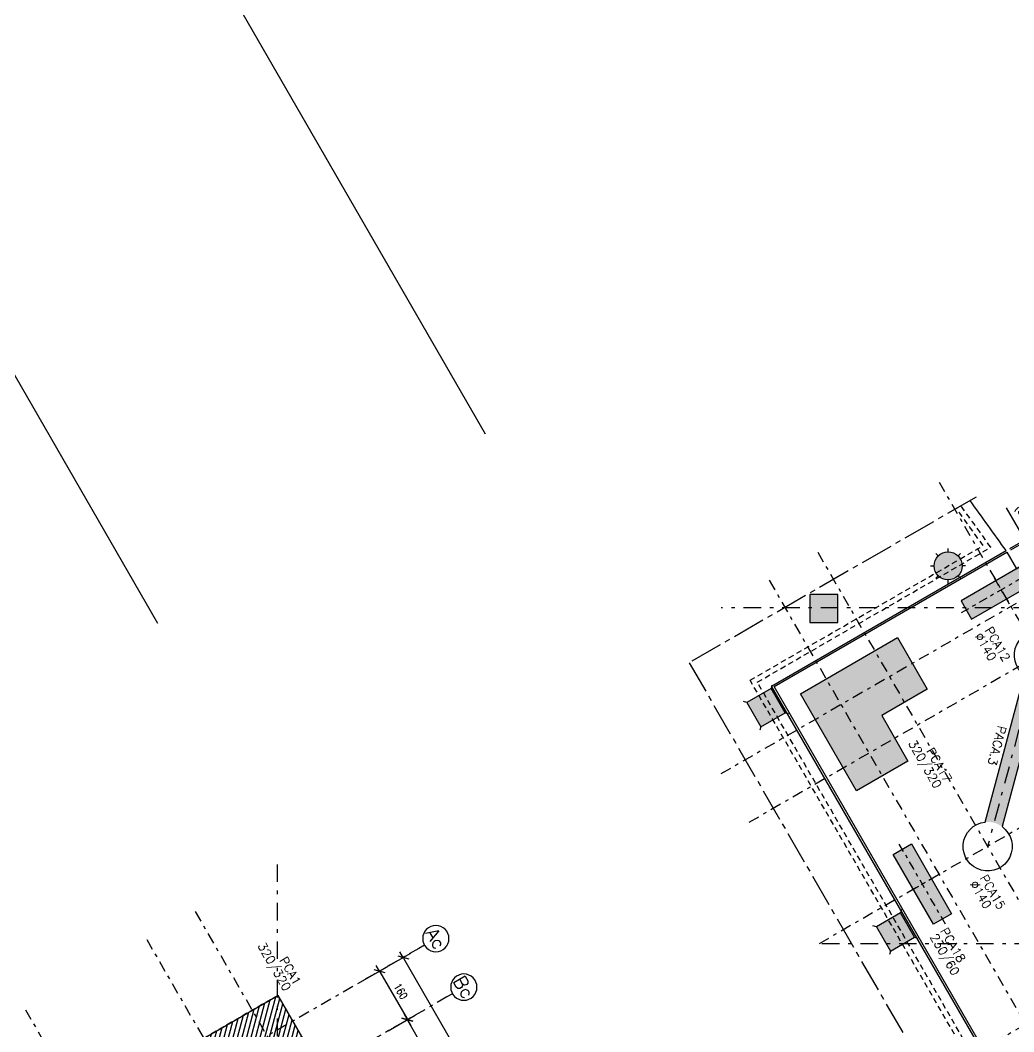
# Model space of a CAD drawing. Header units: metres. Extents: x 661733 to 661987, y 8168511 to 8168781.
# Drawn here: x 661846.25 to 661874.62, y 8168706.2 to 8168735.08 of the extents above; entities that cross this region are included whole.
import ezdxf
from ezdxf.enums import TextEntityAlignment as Align

# ---------------------------------------------------------------- set-up
doc = ezdxf.new("R2010")
doc.units = ezdxf.units.M
doc.header["$MEASUREMENT"] = 0
for name, pattern in [('SPX-CAMPANARIO$0$CENTER2', [1.125, 0.75, -0.125, 0.125, -0.125]), ('SPX-CAMPANARIO$0$DASHDOT2', [0.5, 0.25, -0.125, 0, -0.125]), ('SPX-CAMPANARIO$0$HIDDEN2', [0.1875, 0.125, -0.0625])]:
    doc.linetypes.add(name, pattern=pattern)
doc.layers.get('0').update_dxf_attribs({"linetype": 'CONTINUOUS'})
doc.layers.get('Defpoints').update_dxf_attribs({"linetype": 'CONTINUOUS'})
for name, color, linetype in [('SPX-CAMPANARIO$0$SP 00 Me1', 9, 'SPX-CAMPANARIO$0$DASHDOT2'), ('SPX-CAMPANARIO$0$SP0Me1', 9, 'SPX-CAMPANARIO$0$DASHDOT2'), ('SPX-CAMPANARIO$0$SP1CRT1', 3, 'CONTINUOUS'), ('SPX-CAMPANARIO$0$SP1INV1', 5, 'SPX-CAMPANARIO$0$HIDDEN2'), ('SPX-CAMPANARIO$0$SP1VST1', 2, 'CONTINUOUS'), ('SPX-CAMPANARIO$0$SP1VST2', 1, 'CONTINUOUS'), ('SPX-CAMPANARIO$0$SP2INV1', 5, 'SPX-CAMPANARIO$0$HIDDEN2'), ('SPX-CAMPANARIO$0$SP3HT2', 254, 'CONTINUOUS'), ('SPX-CAMPANARIO$0$SP3HT3', 9, 'CONTINUOUS'), ('SPX-CAMPANARIO$0$SP4DIM1', 5, 'CONTINUOUS'), ('SPX-CAMPANARIO$0$SP4TXT 2', 2, 'CONTINUOUS')]:
    doc.layers.add(name, color=color, linetype=linetype)
doc.styles.add('SPX-CAMPANARIO$0$SP_T-Geral', font='romans.shx')
doc.styles.add('SPX-CAMPANARIO$0$SP_TD_w.8', font='romans.shx', dxfattribs={"width": 0.8})
doc.dimstyles.new('SPX-CAMPANARIO$0$SP_D125cm_18', dxfattribs={"dimtxt": 0.225, "dimasz": 0.025, "dimexe": 0.25, "dimexo": 0.125, "dimgap": 0.125, "dimtad": 1, "dimdec": 1, "dimlfac": 100, "dimdsep": 46, "dimtxsty": 'SPX-CAMPANARIO$0$SP_TD_w.8', "dimblk": 'SPX-CAMPANARIO$0$TIC', "dimcen": 0.0125, "dimdle": 0.125, "dimclrt": 2, "dimadec": 3, "dimazin": 2, "dimtfac": 1, "dimtdec": 1, "dimtmove": 0, "dimatfit": 3, "dimfxl": 0.2, "dimtolj": 1, "dimtzin": 0, "dimarcsym": 0})

# ---------------------------------------------------------------- blocks, each defined once
blk = doc.blocks.new('SPX-CAMPANARIO$0$SP_P_L')
at = {"layer": 'SPX-CAMPANARIO$0$SP3HT2', "ltscale": 10}
h = blk.add_hatch(color=256, dxfattribs=at)
h.dxf.hatch_style = 1
h.paths.add_polyline_path([(-2.349999999976717, 0.8500000089406967), (0.8499999999767169, 0.8500000089406967), (0.8499999999767169, -2.349999991245568), (-0.8499999999767169, -2.349999991245568), (-0.8499999999767169, -0.8499999912455678), (-2.349999999976717, -0.8499999921768904)])
at = {"layer": 'SPX-CAMPANARIO$0$SP1CRT1', "ltscale": 10}
blk.add_lwpolyline([(-2.349999999976717, 0.8500000089406967), (0.8499999999767169, 0.8500000089406967), (0.8499999999767169, -2.349999991245568), (-0.8499999999767169, -2.349999991245568), (-0.8499999999767169, -0.8499999912455678), (-2.349999999976717, -0.8499999921768904), (-2.349999999976717, 0.8500000089406967)], dxfattribs=at)
blk = doc.blocks.new('*U61')
at = {"layer": 'SPX-CAMPANARIO$0$SP 00 Me1', "color": 0, "linetype": 'Continuous'}
blk.add_line((8.374916364184052e-15, -0.1500000000000909), (0, 0), dxfattribs=at)
blk.add_circle((2.512474909253946e-14, -0.4500000000000455), 0.3, dxfattribs=at)
at = {"layer": 'SPX-CAMPANARIO$0$SP 00 Me1', "color": 0, "linetype": 'Continuous', "style": 'SPX-CAMPANARIO$0$SP_T-Geral'}
blk.add_attdef('EIXO?', text='', height=0.3, dxfattribs=at).set_placement((2.512474909253692e-14, -0.45), align=Align.MIDDLE_CENTER)
blk = doc.blocks.new('SPX-CAMPANARIO$0$TIC')
at = {"color": 2, "linetype": 'Continuous'}
blk.add_line((4.59619407771256, 4.596194077712564), (-4.596194077712553, -4.596194077712553), dxfattribs=at)
at = {"color": 5}
blk.add_line((-1, 0), (7.5, 0), dxfattribs=at)
blk = doc.blocks.new('*D77')
at = {"layer": 'Defpoints', "color": 0, "linetype": 'Continuous', "transparency": 16777216}
for p in [(-8.939339828677475, 14.24376711369759), (-10.53933983296156, 13.48399030708721), (-8.939339828677475, 13.48399030615589)]:
    blk.add_point(p, dxfattribs=at)
at = {"layer": 'SPX-CAMPANARIO$0$SP4DIM1', "color": 0, "linetype": 'Continuous', "lineweight": -2, "transparency": 16777216}
for p, q in [((-10.53933983296156, 13.60899030708721), (-10.53933983296156, 14.49376711369759)), ((-8.939339828677475, 13.60899030615589), (-8.939339828677475, 14.49376711369759)), ((-10.51433983296156, 14.24376711369759), (-8.964339828677476, 14.24376711369759))]:
    blk.add_line(p, q, dxfattribs=at)
at = {"layer": 'SPX-CAMPANARIO$0$SP4DIM1', "color": 0, "linetype": 'Continuous', "lineweight": -2, "transparency": 16777216, "xscale": 0.025, "yscale": 0.025, "zscale": 0.025, "rotation": 180}
blk.add_blockref('SPX-CAMPANARIO$0$TIC', (-10.53933983296156, 14.24376711369759), dxfattribs=at)
at = {"layer": 'SPX-CAMPANARIO$0$SP4DIM1', "color": 0, "linetype": 'Continuous', "lineweight": -2, "transparency": 16777216, "xscale": 0.025, "yscale": 0.025, "zscale": 0.025}
blk.add_blockref('SPX-CAMPANARIO$0$TIC', (-8.939339828677475, 14.24376711369759), dxfattribs=at)
at = {"layer": 'SPX-CAMPANARIO$0$SP4DIM1', "color": 2, "linetype": 'Continuous', "transparency": 16777216, "insert": (-9.739339830819517, 14.48126711369759), "char_height": 0.225, "attachment_point": 5, "style": 'SPX-CAMPANARIO$0$SP_TD_w.8'}
blk.add_mtext('\\A1;160', dxfattribs=at)
blk = doc.blocks.new('*D78')
at = {"layer": 'Defpoints', "color": 0, "linetype": 'Continuous', "transparency": 16777216}
for p in [(10.53933982830495, 15.02651978017764), (-10.53933983296156, 14.26674297356726), (10.53933982830495, 14.26674296129786)]:
    blk.add_point(p, dxfattribs=at)
at = {"layer": 'SPX-CAMPANARIO$0$SP4DIM1', "color": 0, "linetype": 'Continuous', "lineweight": -2, "transparency": 16777216}
for p, q in [((-10.53933983296156, 14.39174297356726), (-10.53933983296156, 15.27651978017764)), ((-10.51433983296156, 15.02651978017764), (10.51433982830495, 15.02651978017764)), ((10.53933982830495, 14.39174296129786), (10.53933982830495, 15.27651978017764))]:
    blk.add_line(p, q, dxfattribs=at)
at = {"layer": 'SPX-CAMPANARIO$0$SP4DIM1', "color": 0, "linetype": 'Continuous', "lineweight": -2, "transparency": 16777216, "xscale": 0.025, "yscale": 0.025, "zscale": 0.025, "rotation": 180}
blk.add_blockref('SPX-CAMPANARIO$0$TIC', (-10.53933983296156, 15.02651978017764), dxfattribs=at)
at = {"layer": 'SPX-CAMPANARIO$0$SP4DIM1', "color": 0, "linetype": 'Continuous', "lineweight": -2, "transparency": 16777216, "xscale": 0.025, "yscale": 0.025, "zscale": 0.025}
blk.add_blockref('SPX-CAMPANARIO$0$TIC', (10.53933982830495, 15.02651978017764), dxfattribs=at)
at = {"layer": 'SPX-CAMPANARIO$0$SP4DIM1', "color": 2, "linetype": 'Continuous', "transparency": 16777216, "insert": (-2.328305533817596e-09, 15.26401978017764), "char_height": 0.225, "attachment_point": 5, "style": 'SPX-CAMPANARIO$0$SP_TD_w.8'}
blk.add_mtext('\\A1;2108', dxfattribs=at)
blk = doc.blocks.new('*D79')
at = {"layer": 'Defpoints', "color": 0, "linetype": 'Continuous', "transparency": 16777216}
for p in [(-8.939339828677475, 14.24376711369759), (-8.939339828677475, 13.48399030615589), (-4.939339831471443, 13.48399030848419)]:
    blk.add_point(p, dxfattribs=at)
at = {"layer": 'SPX-CAMPANARIO$0$SP4DIM1', "color": 0, "linetype": 'Continuous', "lineweight": -2, "transparency": 16777216}
for p, q in [((-8.939339828677475, 13.60899030615589), (-8.939339828677475, 14.49376711369759)), ((-4.939339831471443, 13.60899030848419), (-4.939339831471443, 14.49376711369759)), ((-4.964339831471444, 14.24376711369759), (-8.914339828677475, 14.24376711369759))]:
    blk.add_line(p, q, dxfattribs=at)
at = {"layer": 'SPX-CAMPANARIO$0$SP4DIM1', "color": 0, "linetype": 'Continuous', "lineweight": -2, "transparency": 16777216, "xscale": 0.025, "yscale": 0.025, "zscale": 0.025, "rotation": 180}
blk.add_blockref('SPX-CAMPANARIO$0$TIC', (-8.939339828677475, 14.24376711369759), dxfattribs=at)
at = {"layer": 'SPX-CAMPANARIO$0$SP4DIM1', "color": 0, "linetype": 'Continuous', "lineweight": -2, "transparency": 16777216, "xscale": 0.025, "yscale": 0.025, "zscale": 0.025}
blk.add_blockref('SPX-CAMPANARIO$0$TIC', (-4.939339831471443, 14.24376711369759), dxfattribs=at)
at = {"layer": 'SPX-CAMPANARIO$0$SP4DIM1', "color": 2, "linetype": 'Continuous', "transparency": 16777216, "insert": (-6.939339830074459, 14.48126711369759), "char_height": 0.225, "attachment_point": 5, "style": 'SPX-CAMPANARIO$0$SP_TD_w.8'}
blk.add_mtext('\\A1;400', dxfattribs=at)
blk = doc.blocks.new('*D91')
at = {"layer": 'Defpoints', "color": 0, "linetype": 'Continuous', "transparency": 16777216}
for p in [(10.53933982830495, 15.53933982923627), (12.40270331296169, 15.53933982830494), (11.19980247199786, 14.12650588083044), (-5.020952300990981, -14.63931541889906), (10.53933982830495, -14.63931541889906)]:
    blk.add_point(p, dxfattribs=at)
at = {"layer": 'SPX-CAMPANARIO$0$SP4DIM1', "color": 0, "linetype": 'Continuous', "lineweight": -2, "transparency": 16777216}
blk.add_arc((10.53933982830495, 12.3118997635086), 1.931063506137405, 60.74176849085688, 89.25823025154367, dxfattribs=at)
at = {"layer": 'SPX-CAMPANARIO$0$SP4DIM1', "color": 0, "linetype": 'Continuous', "lineweight": -2, "transparency": 16777216, "xscale": 0.025, "yscale": 0.025, "zscale": 0.025}
for p, rotation in [((10.53933982830495, 14.242963269646), 179.6291151257718), ((11.50487161808048, 13.98424979495194), 330.3708836166287)]:
    blk.add_blockref('SPX-CAMPANARIO$0$TIC', p, dxfattribs=dict(at, rotation=rotation))
at = {"layer": 'SPX-CAMPANARIO$0$SP4DIM1', "color": 2, "linetype": 'Continuous', "transparency": 16777216, "insert": (11.10060538719584, 14.40657125387501), "char_height": 0.225, "attachment_point": 5, "rotation": 344.99999937120026, "style": 'SPX-CAMPANARIO$0$SP_TD_w.8'}
blk.add_mtext('\\A1;30°', dxfattribs=at)
blk = doc.blocks.new('*D92')
at = {"layer": 'Defpoints', "color": 0, "linetype": 'Continuous', "transparency": 16777216}
for p in [(1.895115945769265, 15.53933982830494), (-14.63931542541832, 10.53933983085618), (15.53933983109891, 10.53933982271701), (13.39672653883932, 9.505170608980052), (15.53933983016759, 7.661843483356268)]:
    blk.add_point(p, dxfattribs=at)
at = {"layer": 'SPX-CAMPANARIO$0$SP4DIM1', "color": 0, "linetype": 'Continuous', "lineweight": -2, "transparency": 16777216}
blk.add_arc((10.55536997732336, 10.53933982406118), 3.023708497043206, 330.473722401157, 359.5262775443127, dxfattribs=at)
at = {"layer": 'SPX-CAMPANARIO$0$SP4DIM1', "color": 0, "linetype": 'Continuous', "lineweight": -2, "transparency": 16777216, "xscale": 0.025, "yscale": 0.025, "zscale": 0.025}
for p, rotation in [((13.57907847436657, 10.53933982324569), 89.76313876443008), ((13.17397834837051, 9.027485573753598), 240.2368611810396)]:
    blk.add_blockref('SPX-CAMPANARIO$0$TIC', p, dxfattribs=dict(at, rotation=rotation))
at = {"layer": 'SPX-CAMPANARIO$0$SP4DIM1', "color": 2, "linetype": 'Continuous', "transparency": 16777216, "insert": (13.24664072170028, 9.81821600011925), "char_height": 0.225, "attachment_point": 5, "rotation": 74.99999997273477, "style": 'SPX-CAMPANARIO$0$SP_TD_w.8'}
blk.add_mtext('\\A1;30°', dxfattribs=at)
blk = doc.blocks.new('SPX-CAMPANARIO$0$SP_P_60_230')
at = {"layer": 'SPX-CAMPANARIO$0$SP3HT2', "linetype": 'Continuous'}
h = blk.add_hatch(color=256, dxfattribs=at)
h.dxf.hatch_style = 1
h.paths.add_polyline_path([(-0.3000000007450581, -1.230000001378357), (0.2999999998137355, -1.230000001378357), (0.300000000745058, 1.069999998621642), (-0.2999999998137355, 1.069999998621642)])
at = {"layer": 'SPX-CAMPANARIO$0$SP0Me1'}
for p, q in [((-5.551115123125783e-17, 1.239999995753169), (9.313225746154785e-10, -1.399999999441206)), ((0.4699999978765845, -0.0800000013783575), (-0.469999996945262, -0.0800000013783575))]:
    blk.add_line(p, q, dxfattribs=at)
at = {"layer": 'SPX-CAMPANARIO$0$SP1CRT1', "ltscale": 10}
blk.add_lwpolyline([(-0.3000000007450581, -1.230000001378357), (0.2999999998137355, -1.230000001378357), (0.300000000745058, 1.069999998621642), (-0.2999999998137355, 1.069999998621642)], close=True, dxfattribs=at)
blk = doc.blocks.new('SPX-CAMPANARIO$0$SP_P_L_F')
at = {"layer": 'SPX-CAMPANARIO$0$SP3HT3'}
h = blk.add_hatch(dxfattribs=at)
h.set_pattern_fill('ANSI31', color=256)
h.set_pattern_definition([(45, (-0.4499999999767397, -1.949999991245568), (-0.08838834764831845, 0.08838834764831845), [])])
h.paths.add_polyline_path([(-2.349999999976717, 0.8500000089406967), (0.8499999999767169, 0.8500000089406967), (0.8499999999767169, -2.349999991245568), (-0.8499999999767169, -2.349999991245568), (-0.8499999999767169, -0.8499999912455678), (-2.349999999976717, -0.8499999921768904)])
at = {"layer": 'SPX-CAMPANARIO$0$SP2INV1', "ltscale": 1.25}
blk.add_lwpolyline([(-2.349999999976717, 0.8500000089406967), (0.8499999999767169, 0.8500000089406967), (0.8499999999767169, -2.349999991245568), (-0.8499999999767169, -2.349999991245568), (-0.8499999999767169, -0.8499999912455678), (-2.349999999976717, -0.8499999921768904), (-2.349999999976717, 0.8500000089406967)], dxfattribs=at)
blk = doc.blocks.new('*D50')
at = {"layer": 'Defpoints', "color": 0, "linetype": 'Continuous', "transparency": 16777216}
for p in [(661874.9353677705, 8168720.247010781), (661874.3973632944, 8168719.936393752), (661874.4223632952, 8168719.89309248)]:
    blk.add_point(p, dxfattribs=at)
at = {"layer": 'SPX-CAMPANARIO$0$SP4DIM1', "color": 0, "linetype": 'Continuous', "lineweight": -2, "transparency": 16777216}
for p, q in [((661874.9228677703, 8168720.268661416), (661874.4082249124, 8168721.160048993)), ((661874.5056164698, 8168719.998893753), (661875.1518741213, 8168720.372010781)), ((661874.5306164706, 8168719.95559248), (661875.1768741221, 8168720.328709509)), ((661874.9603677713, 8168720.203709509), (661874.9353677705, 8168720.247010781)), ((661874.9728677715, 8168720.182058874), (661874.9853677712, 8168720.16040824))]:
    blk.add_line(p, q, dxfattribs=at)
at = {"layer": 'SPX-CAMPANARIO$0$SP4DIM1', "color": 0, "linetype": 'Continuous', "lineweight": -2, "transparency": 16777216, "xscale": 0.025, "yscale": 0.025, "zscale": 0.025}
for p, rotation in [((661874.9603677713, 8168720.203709509), 120.000000039116), ((661874.9353677705, 8168720.247010781), 300.000000039116)]:
    blk.add_blockref('SPX-CAMPANARIO$0$TIC', p, dxfattribs=dict(at, rotation=rotation))
at = {"layer": 'SPX-CAMPANARIO$0$SP4DIM1', "color": 2, "linetype": 'Continuous', "transparency": 16777216, "insert": (661875.078390778, 8168720.967144809), "char_height": 0.225, "attachment_point": 5, "rotation": 300.000000039116, "style": 'SPX-CAMPANARIO$0$SP_TD_w.8'}
blk.add_mtext('\\A1;J.D.\\P(5cm)', dxfattribs=at)
blk = doc.blocks.new('SPX-CAMPANARIO$0$PILAR')
at = {"layer": 'SPX-CAMPANARIO$0$SP3HT2', "linetype": 'Continuous'}
h = blk.add_hatch(color=256, dxfattribs=at)
h.dxf.hatch_style = 1
edge = h.paths.add_edge_path()
edge.add_arc((-6743374.729457063, 4657573.214793112), 0.6999999999827026, -3.81666561775622e-14, 360)
at = {"layer": 'SPX-CAMPANARIO$0$SP3HT2'}
h = blk.add_hatch(color=256, dxfattribs=at)
h.dxf.hatch_style = 1
h.paths.add_polyline_path([(-6743375.224431809, 4657572.719818367, -0.09155635193486063), (-6743375.368564808, 4657572.929238758), (-6743378.443902706, 4657569.853900857, -0.09155635130964639), (-6743378.234482314, 4657569.709767859)])
h.paths.add_polyline_path([(-6743375.015011419, 4657572.575685368, -0.09155635213007644), (-6743375.22443181, 4657572.719818367), (-6743378.234482314, 4657569.709767859, -0.09155635238398802), (-6743378.090349317, 4657569.500347466)])
at = {"layer": 'SPX-CAMPANARIO$0$SP3HT2', "linetype": 'Continuous'}
h = blk.add_hatch(color=256, dxfattribs=at)
h.dxf.hatch_style = 1
edge = h.paths.add_edge_path()
edge.add_arc((-6743378.729457062, 4657569.214793111), 0.6999999999827026, -3.81666561775622e-14, 360)
at = {"layer": 'SPX-CAMPANARIO$0$SP 00 Me1', "ltscale": 2}
blk.add_line((-6743378.729457062, 4657569.214793111), (-6743374.729457063, 4657573.214793112), dxfattribs=at)
at = {"layer": 'SPX-CAMPANARIO$0$SP1CRT1'}
for p, q in [((-6743375.368564808, 4657572.929238758), (-6743378.443902706, 4657569.853900856)), ((-6743378.090349315, 4657569.500347466), (-6743375.015011418, 4657572.575685366))]:
    blk.add_line(p, q, dxfattribs=at)
at = {"layer": 'SPX-CAMPANARIO$0$SP1CRT1', "ltscale": 10}
for centre, start, end in [((-6743374.729457063, 4657573.214793112), 245.9248324788703, 204.0751675803867), ((-6743378.729457062, 4657569.214793111), 65.92483217262922, 24.07516739542888)]:
    blk.add_arc(centre, 0.6999999999827026, start, end, dxfattribs=at)
blk = doc.blocks.new('SPX-CAMPANARIO$0$SP_EIXOS_CAMP')
at = {"layer": 'SPX-CAMPANARIO$0$SP0Me1', "ltscale": 2}
for p, q in [((1.329643950142471, 15.53933982830494), (-14.63931542541832, -12.11970775347996)), ((12.40270331296169, 15.53933982830494), (-5.020952300990981, -14.63931541889906)), ((-14.63931542541832, 13.23869983571336), (15.53933983016759, -4.18495492732394))]:
    blk.add_line(p, q, dxfattribs=at)
at = {"layer": 'SPX-CAMPANARIO$0$SP0Me1', "ltscale": 1.25}
for p, q in [((-10.53933983296156, 15.53933982923627), (-10.53933983296156, -14.63931541889906)), ((-8.939339828677475, 15.53933982830495), (-8.939339829581828, -14.63931541889906)), ((-4.939339831471443, 15.53933982830495), (-4.939339831471443, -14.63931541889906)), ((-1.862645149230957e-09, 15.53933982923627), (-2.766997046325639e-09, -14.63931541889906)), ((-14.63931542541832, 10.53933983085618), (15.53933983109891, 10.53933982271701)), ((-14.63931542541832, 8.939339843335901), (15.53933983016759, 8.939339835196733)), ((-14.63931542541832, 4.939339844240252), (15.53933983109891, 4.939339835196733)), ((-14.63931542541832, -4.939339816786047), (15.53933983016759, -4.939339824020863)), ((-14.63931542541832, -8.939339815881695), (15.53933983203024, -8.939339824020863)), ((-14.63931542541832, -10.53933982200145), (15.53933983109891, -10.53933982923627))]:
    blk.add_line(p, q, dxfattribs=at)
at = {"layer": 'SPX-CAMPANARIO$0$SP0Me1'}
ref = blk.add_blockref('*U61', (-10.53933984164484, 15.53933732956648), dxfattribs=dict(at, xscale=-1.25, yscale=1.25, zscale=1.25, rotation=180))
ref.add_attrib('EIXO?', 'Ac', dxfattribs={"layer": 'SPX-CAMPANARIO$0$SP 00 Me1', "color": 0, "linetype": 'Continuous', "height": 0.3750000000000001, "rotation": 3.201653208998473e-08, "style": 'SPX-CAMPANARIO$0$SP_T-Geral'}).set_placement((-10.53933984137708, 16.10183732863515), align=Align.MIDDLE_CENTER)
ref = blk.add_blockref('*U61', (-8.939339839223399, 15.53933733046055), dxfattribs=dict(at, xscale=-1.25, yscale=1.25, zscale=1.25, rotation=180))
ref.add_attrib('EIXO?', 'Bc', dxfattribs={"layer": 'SPX-CAMPANARIO$0$SP 00 Me1', "color": 0, "linetype": 'Continuous', "height": 0.3750000000000001, "rotation": 3.201653208998473e-08, "style": 'SPX-CAMPANARIO$0$SP_T-Geral'}).set_placement((-8.93933983779149, 16.10183732952922), align=Align.MIDDLE_CENTER)
at = {"layer": 'SPX-CAMPANARIO$0$SP4DIM1', "linetype": 'Continuous'}
for base, line1, line2, picture, middle in [((13.39672653883932, 9.505170608980052), ((1.895115945769266, 15.53933982830494), (15.53933983016759, 7.661843483356268)), ((-14.63931542541832, 10.53933983085618), (15.53933983109891, 10.53933982271701)), '*D92', (13.24664072170028, 9.818216000119248)), ((11.19980247199786, 14.12650588083044), ((10.53933982830495, 15.53933982923627), (10.53933982830495, -14.63931541889906)), ((12.40270331296169, 15.53933982830494), (-5.020952300990981, -14.63931541889906)), '*D91', (11.10060538719584, 14.40657125387501))]:
    dim = blk.add_angular_dim_2l(base=base, line1=line1, line2=line2, dimstyle='SPX-CAMPANARIO$0$SP_D125cm_18', dxfattribs=at)
    dim.commit()
    dim.dimension.update_dxf_attribs({"geometry": picture, "text_midpoint": middle})
dim = blk.add_linear_dim(base=(10.53933982830495, 15.02651978017764), p1=(-10.53933983296156, 14.26674297356726), p2=(10.53933982830495, 14.26674296129786), dimstyle='SPX-CAMPANARIO$0$SP_D125cm_18', override={"dimdec": 0}, dxfattribs=at)
dim.commit()
dim.dimension.update_dxf_attribs({"geometry": '*D78', "text_midpoint": (-2.328305533817596e-09, 15.26401978017764)})
dim = blk.add_linear_dim(base=(-8.939339828677475, 14.24376711369759), p1=(-10.53933983296156, 13.48399030708721), p2=(-8.939339828677475, 13.48399030615589), dimstyle='SPX-CAMPANARIO$0$SP_D125cm_18', dxfattribs=at)
dim.commit()
dim.dimension.update_dxf_attribs({"geometry": '*D77', "text_midpoint": (-9.739339830819517, 14.48126711369759)})
dim = blk.add_linear_dim(base=(-8.939339828677475, 14.24376711369759), p1=(-4.939339831471443, 13.48399030848419), p2=(-8.939339828677475, 13.48399030615589), angle=180, dimstyle='SPX-CAMPANARIO$0$SP_D125cm_18', dxfattribs=at)
dim.commit()
dim.dimension.update_dxf_attribs({"geometry": '*D79', "text_midpoint": (-6.939339830074459, 14.48126711369759)})
blk = doc.blocks.new('SPX-CAMPANARIO')
at = {"layer": 'SPX-CAMPANARIO$0$SP3HT2'}
h = blk.add_hatch(color=256, dxfattribs=at)
h.dxf.hatch_style = 1
edge = h.paths.add_edge_path()
edge.add_arc((661872.7426736407, 8168719.500673474), 0.3999999996487755, 0, 360)
h = blk.add_hatch(color=256, dxfattribs=at)
h.dxf.hatch_style = 1
h.paths.add_polyline_path([(661868.7894637776, 8168717.882819277), (661869.5894637764, 8168717.882819275), (661869.5894637783, 8168718.682819277), (661868.7894637804, 8168718.682819279)])
h = blk.add_hatch(color=256, dxfattribs=at)
h.dxf.hatch_style = 1
h.paths.add_polyline_path([(661866.9928543736, 8168715.603545873), (661867.3928543736, 8168714.910725552), (661868.0856746978, 8168715.310725553), (661867.6856746979, 8168716.003545875)])
h = blk.add_hatch(color=256, dxfattribs=at)
h.dxf.hatch_style = 1
h.paths.add_polyline_path([(661870.6925549216, 8168709.195474707), (661871.0925549215, 8168708.502654385), (661871.7853752457, 8168708.902654386), (661871.3853752458, 8168709.595474708)])
at = {"layer": 'Defpoints', "color": 4}
for p, q in [((661859.5369259199, 8168723.259684181), (661826.3713680882, 8168780.704115316)), ((661850.1838515628, 8168717.859684175), (661817.0182937315, 8168775.304115309))]:
    blk.add_line(p, q, dxfattribs=at)
at = {"layer": 'SPX-CAMPANARIO$0$SP1CRT1'}
for points in [[(661868.7894637776, 8168717.882819277), (661869.5894637764, 8168717.882819275), (661869.5894637783, 8168718.682819277), (661868.7894637804, 8168718.682819279)], [(661866.9928543736, 8168715.603545873), (661867.3928543736, 8168714.910725552), (661868.0856746978, 8168715.310725553), (661867.6856746979, 8168716.003545875)], [(661870.6925549216, 8168709.195474707), (661871.0925549215, 8168708.502654385), (661871.7853752457, 8168708.902654386), (661871.3853752458, 8168709.595474708)]]:
    blk.add_lwpolyline(points, close=True, dxfattribs=at)
blk.add_circle((661872.7426736407, 8168719.500673474), 0.3999999996487755, dxfattribs=at)
at = {"layer": 'SPX-CAMPANARIO$0$SP1INV1', "ltscale": 1.25}
for points in [[(661873.308883526, 8168705.463862501), (661867.089213605, 8168716.236646794), (661873.7434047043, 8168720.078445822, 0.002361879829521563), (661872.9765712791, 8168721.139252433, 0.002361879829521563)], [(661873.4387873367, 8168705.538862502), (661867.2941174166, 8168716.181742983), (661873.9615619048, 8168720.031193859, 0.002630943234021963), (661873.1072220425, 8168721.214683686, 0.002630943234021963)]]:
    blk.add_lwpolyline(points, format="xyb", dxfattribs=at)
at = {"layer": 'SPX-CAMPANARIO$0$SP1VST1'}
blk.add_lwpolyline([(661853.609439392, 8168707.24165995), (661864.9987792361, 8168687.514744706), (661845.2718639844, 8168676.125404857), (661833.8825241403, 8168695.852320101)], close=True, dxfattribs=at)
at = {"layer": 'SPX-CAMPANARIO$0$SP1VST2'}
for p, q in [((661872.3891202499, 8168719.854226864), (661872.4598309282, 8168719.783516186)), ((661872.742673641, 8168719.900673473), (661872.7426736411, 8168720.000673473)), ((661873.025516353, 8168719.783516185), (661873.0962270313, 8168719.854226864)), ((661872.2426736403, 8168719.500673473), (661872.3426736401, 8168719.500673472)), ((661873.242673641, 8168719.500673473), (661873.1426736392, 8168719.500673472)), ((661872.3891202502, 8168719.147120084), (661872.4598309275, 8168719.217830759)), ((661873.0255163526, 8168719.21783076), (661873.0962270313, 8168719.147120083)), ((661872.742673641, 8168719.000673474), (661872.7426736411, 8168719.100673473)), ((661867.7115566011, 8168716.100138458), (661867.6856746983, 8168716.003545874)), ((661866.9928543728, 8168715.603545872), (661866.8962617911, 8168715.629427779)), ((661868.0856746986, 8168715.310725553), (661868.1822672802, 8168715.284843648)), ((661867.3928543752, 8168714.910725553), (661867.3669724702, 8168714.814132968)), ((661871.4112571491, 8168709.692067292), (661871.3853752463, 8168709.595474707)), ((661870.6925549208, 8168709.195474706), (661870.5959623391, 8168709.221356612)), ((661871.7853752465, 8168708.902654386), (661871.8819678281, 8168708.876772481)), ((661871.0925549231, 8168708.502654386), (661871.0666730182, 8168708.406061801))]:
    blk.add_line(p, q, dxfattribs=at)
blk.add_lwpolyline([(661886.2457681979, 8168699.78169952), (661886.5207681989, 8168699.305385545), (661879.7115661537, 8168695.374090903), (661867.7722263063, 8168716.053634095), (661874.4223632951, 8168719.893092481), (661874.6973632938, 8168719.416778509), (661888.2504555276, 8168727.24165997), (661899.6397953717, 8168707.514744726)], close=True, dxfattribs=at)
at = {"layer": 'SPX-CAMPANARIO$0$SP1VST2', "linetype": 'SPX-CAMPANARIO$0$CENTER2', "ltscale": 1.25}
blk.add_lwpolyline([(661873.5400693477, 8168721.464588195), (661865.3517006468, 8168716.737031312), (661879.0931426781, 8168692.93615558), (661887.4792693524, 8168697.777888082)], dxfattribs=at)
at = {"layer": 'SPX-CAMPANARIO$0$SP1VST2'}
blk.add_lwpolyline([(661873.6985949582, 8168705.688862502), (661867.7039250378, 8168716.071935362), (661874.3973632967, 8168719.936393749, 0.003167228029191262), (661873.3685186807, 8168721.365543371, 0.003167228029191262)], format="xyb", dxfattribs=at)
at = {"xscale": -1, "rotation": 119.9999999816541}
blk.add_blockref('SPX-CAMPANARIO$0$PILAR', (8067137.957903579, 4657564.273533861), dxfattribs=at)
at = {"layer": 'SPX-CAMPANARIO$0$SP 00 Me1', "linetype": 'Continuous', "rotation": 300.000000039103}
for p in [(661884.0816678202, 8168711.683532421), (661849.4406516833, 8168691.683532397)]:
    blk.add_blockref('SPX-CAMPANARIO$0$SP_EIXOS_CAMP', p, dxfattribs=at)
at = {"layer": 'SPX-CAMPANARIO$0$SP1CRT1'}
for name, p, rotation in [('SPX-CAMPANARIO$0$SP_P_60_230', (661874.328686167, 8168718.857512511), 300.000000039103), ('SPX-CAMPANARIO$0$SP_P_L', (661869.684661877, 8168715.541198533), 120.0000000391031)]:
    blk.add_blockref(name, p, dxfattribs=dict(at, rotation=rotation))
at = {"layer": 'SPX-CAMPANARIO$0$SP1CRT1', "xscale": -1}
for name, p, rotation in [('SPX-CAMPANARIO$0$SP_P_60_230', (661872.0483479011, 8168710.347174238), 209.9999999799353), ('SPX-CAMPANARIO$0$SP_P_L_F', (661853.2983177904, 8168706.080538349), 300.000000039103)]:
    blk.add_blockref(name, p, dxfattribs=dict(at, rotation=rotation))
at = {"layer": 'SPX-CAMPANARIO$0$SP4TXT 2', "line_spacing_factor": 0.8, "style": 'SPX-CAMPANARIO$0$SP_T-Geral'}
for s, insert, char_height, attachment_point, rotation in [('PCA12\\P%%C140', (661873.7438717037, 8168717.647916623), 0.2500000000000001, 4, 300.00000004163803), ('PACA.3', (661874.2584250299, 8168714.338302691), 0.25, 2, 255.00000003638723), ('PCA17\\P320/320', (661872.5729762428, 8168713.24744815), 0.25, 6, 300.00000005999965), ('PCA15\\P%%C140', (661873.603145298, 8168710.57181543), 0.2499999999999999, 4, 300.0000000390528), ('PCA18\\P230/60', (661872.4318136758, 8168709.037232043), 0.25, 4, 300.00000001222276), ('PCA1\\P320/320', (661853.9975056923, 8168707.46571014), 0.25, 6, 300.000000016097)]:
    blk.add_mtext(s, dxfattribs=dict(at, insert=insert, char_height=char_height, attachment_point=attachment_point, rotation=rotation))
at = {"layer": 'SPX-CAMPANARIO$0$SP4DIM1', "linetype": 'Continuous'}
dim = blk.add_linear_dim(base=(661874.9353677705, 8168720.247010781), p1=(661874.4223632951, 8168719.893092481), p2=(661874.3973632943, 8168719.936393753), angle=300.000000039116, text='J.D.\\P(<>cm)', dimstyle='SPX-CAMPANARIO$0$SP_D125cm_18', override={"dimdec": 0}, dxfattribs=at)
dim.commit()
dim.dimension.update_dxf_attribs({"geometry": '*D50', "text_midpoint": (661875.0783907776, 8168720.967144808)})

msp = doc.modelspace()

# ---------------------------------------------------------------- block references
msp.add_blockref('SPX-CAMPANARIO', (0, 0))

doc.saveas('drawing.dxf')
